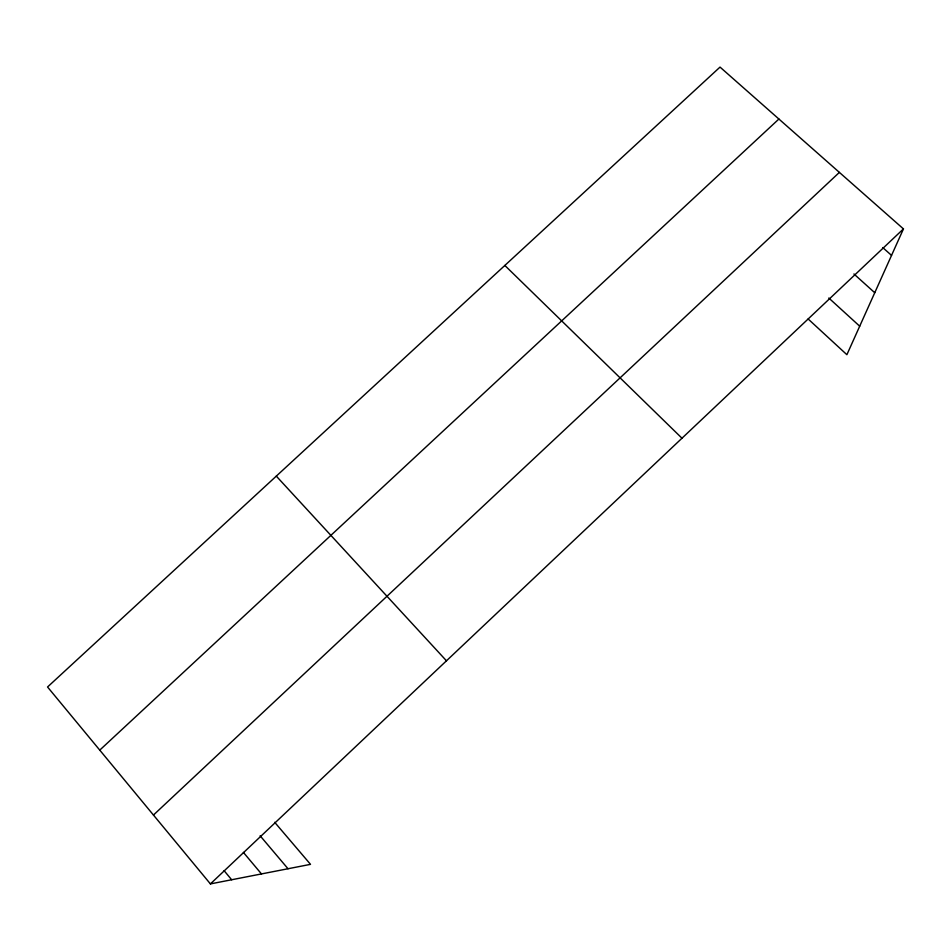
<?xml version="1.0" encoding="UTF-8"?>
<svg xmlns="http://www.w3.org/2000/svg" width="951" height="951" viewBox="0 0 951 951"><rect width="100%" height="100%" fill="white"/><g stroke="black" fill="none" stroke-linecap="round" stroke-linejoin="round"><path stroke-width="1.43" d="M274.684 822.294L310.513 864.352L210.409 883.907L47.55 686.991L720.026 67.093L903.45 228.906L846.889 354.699L808.136 318.989M210.409 883.907L903.45 228.906M153.456 815.043L839.388 172.393M99.76 750.125L778.905 119.03M882.766 247.593L891.539 255.403M853.939 273.971L874.754 292.742M828.808 298.02L859.704 326.205M504.838 265.448L681.986 438.221M276.301 476.118L446.471 660.814M260.122 835.774L288.022 868.75M243.397 852.405L261.477 873.933M224.091 870.664L231.664 879.758"/></g></svg>
